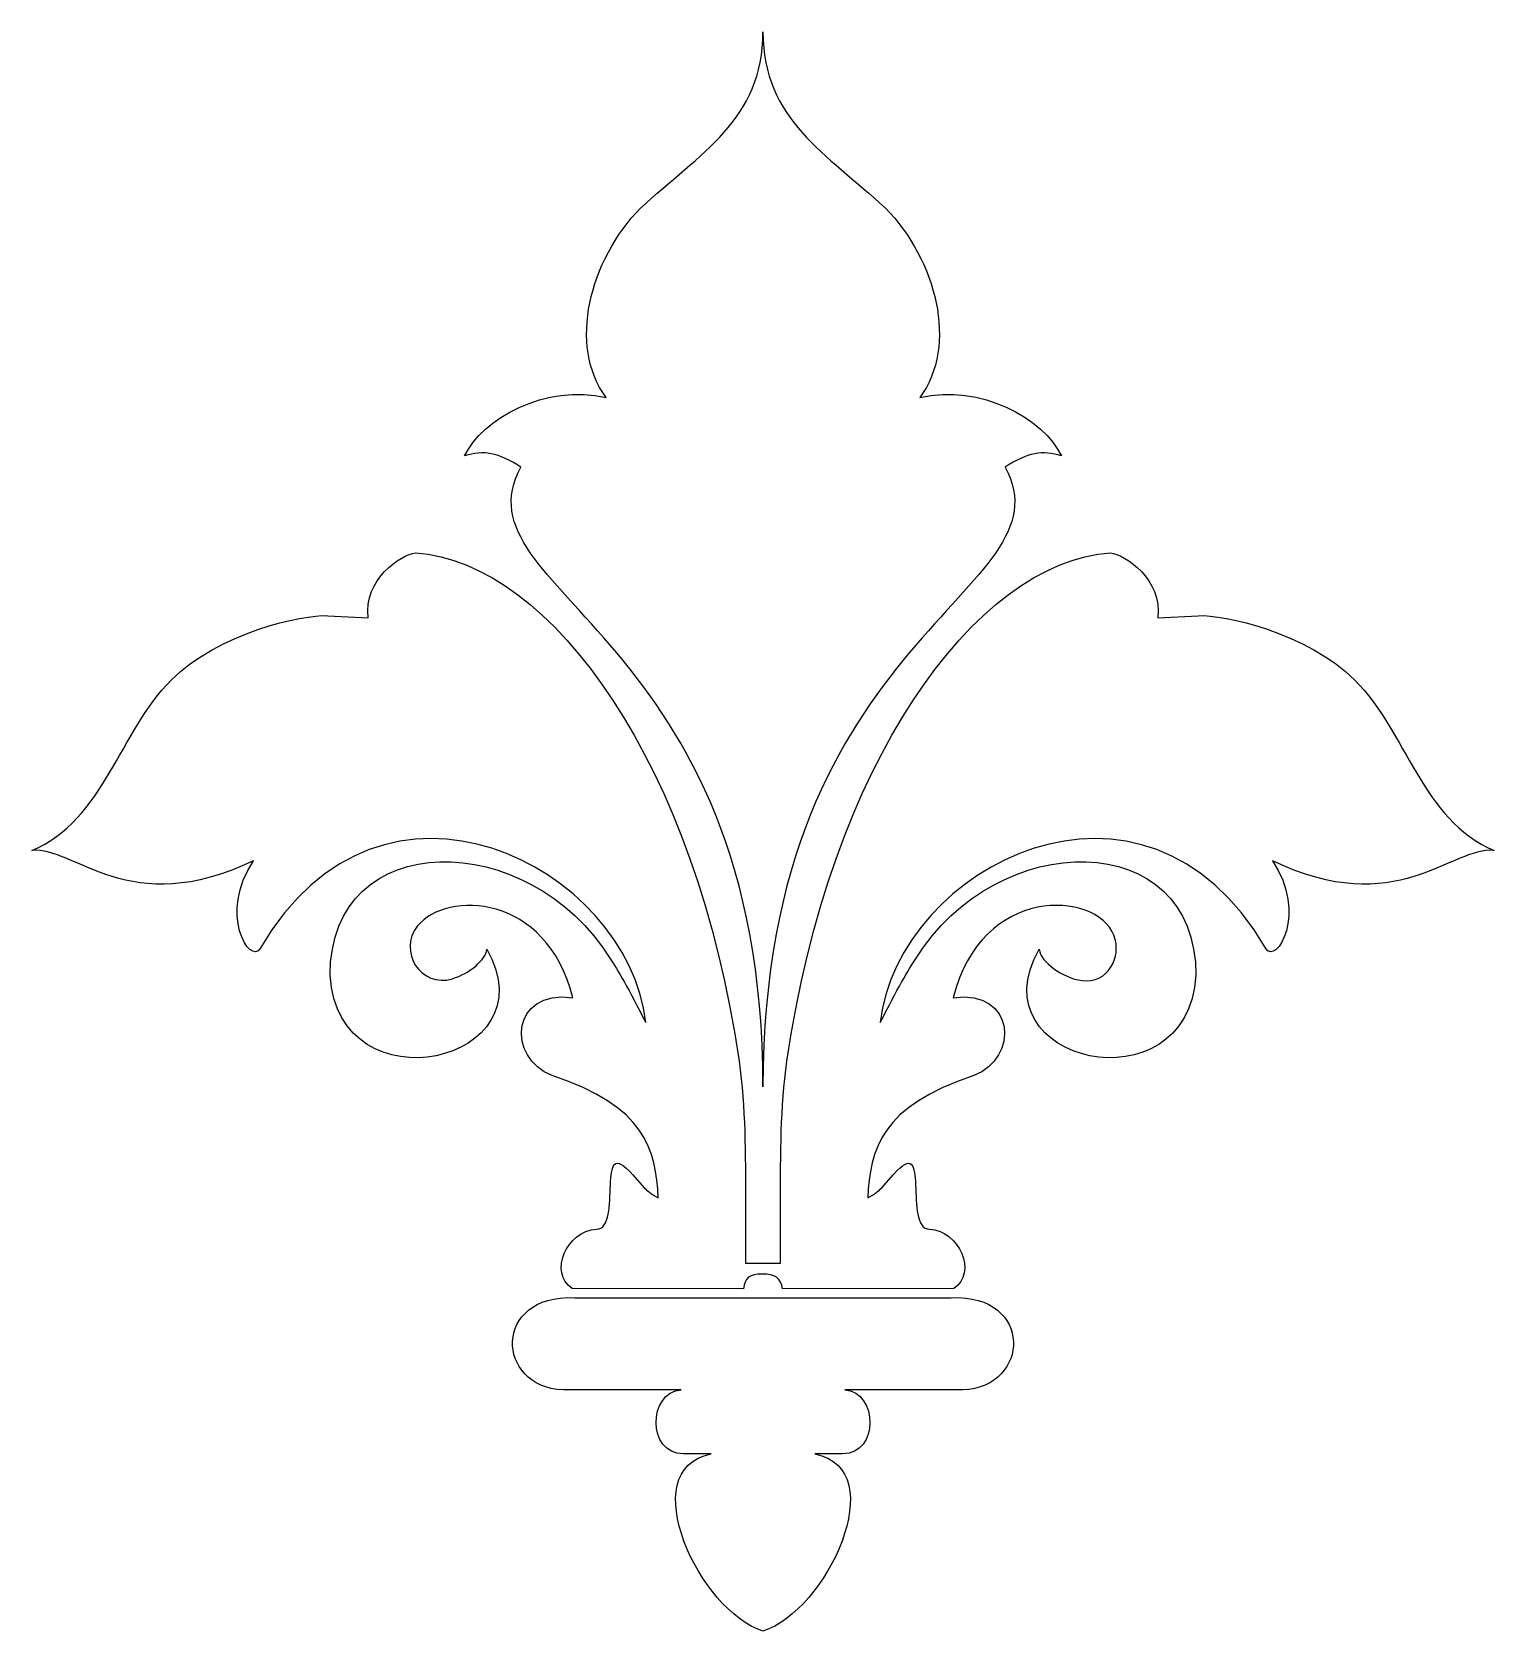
# Model space of a CAD drawing. Header units: centimetres. Extents: x -8.9 to 9, y -9.8 to 9.8.
import ezdxf

# ---------------------------------------------------------------- set-up
doc = ezdxf.new("R2010")
doc.units = ezdxf.units.CM
doc.header["$MEASUREMENT"] = 0
doc.layers.add('Layer 1', color=7, linetype='Continuous')

msp = doc.modelspace()

# ---------------------------------------------------------------- linework, layer by layer
at = {"layer": 'Layer 1', "color": 0}
for points, knots in [([(-2.95155, 4.46464), (-3.77451, 2.93228), (0.01072, 2.46876), (0.01072, -3.11299), (0.01072, -3.11299), (0.01072, 2.46876), (3.79595, 2.93228), (2.97299, 4.46464), (2.97299, 4.46464), (3.24731, 4.64215), (3.4321, 4.67842), (3.6607, 4.60209), (3.6607, 4.60209), (3.45115, 5.05567), (2.66819, 5.49199), (1.92905, 5.31681), (1.92905, 5.31681), (2.4034, 5.95287), (2.12717, 6.99863), (1.50995, 7.63321), (1.50995, 7.63321), (0.78415, 8.30173), (0.01072, 8.71406), (0.01072, 9.78761), (0.01072, 9.78761), (0.01072, 8.71406), (-0.7627, 8.30173), (-1.48851, 7.63321), (-1.48851, 7.63321), (-2.10573, 6.99863), (-2.38195, 5.95287), (-1.90761, 5.31681), (-1.90761, 5.31681), (-2.64675, 5.49199), (-3.4297, 5.05567), (-3.63925, 4.60209), (-3.63925, 4.60209), (-3.41065, 4.67842), (-3.22587, 4.64215), (-2.95155, 4.46464)], [0, 0, 0, 0, 0.1, 0.1, 0.1, 0.1, 0.2, 0.2, 0.2, 0.2, 0.3, 0.3, 0.3, 0.3, 0.4, 0.4, 0.4, 0.4, 0.5, 0.5, 0.5, 0.5, 0.6, 0.6, 0.6, 0.6, 0.7, 0.7, 0.7, 0.7, 0.8, 0.8, 0.8, 0.8, 0.9, 0.9, 0.9, 0.9, 1, 1, 1, 1]), ([(7.24972, 1.8608), (6.66488, 2.44224), (5.6438, 2.6659), (5.33519, 2.64865), (5.33519, 2.64865), (5.33519, 2.64865), (4.83989, 2.62116), (4.83989, 2.62116), (4.83989, 2.62116), (4.89895, 3.0964), (4.43794, 3.39226), (4.26268, 3.41834), (4.26268, 3.41834), (2.59199, 3.30304), (0.81844, 0.80524), (0.30409, -2.80073), (0.30409, -2.80073), (0.22217, -3.36937), (0.22598, -3.94479), (0.22598, -4.51809), (0.22598, -4.51809), (0.22598, -4.51809), (0.22598, -5.2694), (0.22598, -5.2694), (0.22598, -5.2694), (0.22598, -5.2694), (0.01072, -5.2694), (0.01072, -5.2694), (0.01072, -5.2694), (0.01072, -5.2694), (-0.20454, -5.2694), (-0.20454, -5.2694), (-0.20454, -5.2694), (-0.20454, -5.2694), (-0.20454, -4.51809), (-0.20454, -4.51809), (-0.20454, -4.51809), (-0.20454, -3.94479), (-0.20073, -3.36937), (-0.28264, -2.80073), (-0.28264, -2.80073), (-0.79699, 0.80524), (-2.57055, 3.30304), (-4.24123, 3.41834), (-4.24123, 3.41834), (-4.41649, 3.39226), (-4.8775, 3.0964), (-4.81845, 2.62116), (-4.81845, 2.62116), (-4.81845, 2.62116), (-5.31375, 2.64865), (-5.31375, 2.64865), (-5.31375, 2.64865), (-5.62236, 2.6659), (-6.64344, 2.44224), (-7.22827, 1.8608), (-7.22827, 1.8608), (-7.86454, 1.22643), (-8.04552, 0.15413), (-8.93134, -0.2221), (-8.93134, -0.2221), (-8.41699, -0.16968), (-7.735, -1.08218), (-6.22053, -0.34767), (-6.22053, -0.34767), (-6.65487, -0.99273), (-6.26815, -1.63288), (-6.13861, -1.41974), (-6.13861, -1.41974), (-4.65843, 1.14095), (-1.63329, -0.41615), (-1.42374, -2.32689), (-1.42374, -2.32689), (-1.62757, -1.92782), (-1.77235, -1.66948), (-1.85427, -1.55205), (-1.85427, -1.55205), (-2.84868, 0.05885), (-5.28136, 0.07981), (-5.28517, -1.74962), (-5.28517, -1.74962), (-5.1804, -3.41199), (-2.57055, -2.81586), (-3.36874, -1.43185), (-3.36874, -1.43185), (-3.38017, -1.56184), (-3.57829, -1.72655), (-3.78784, -1.79132), (-3.78784, -1.79132), (-4.17265, -1.91011), (-4.46221, -1.45421), (-4.21456, -1.14624), (-4.21456, -1.14624), (-3.86214, -0.70922), (-2.63341, -0.74391), (-2.31718, -2.02449), (-2.31718, -2.02449), (-3.08109, -1.91477), (-3.123, -2.76485), (-2.56864, -2.97615), (-2.56864, -2.97615), (-1.43136, -3.34725), (-1.2961, -3.88443), (-1.27134, -4.47104), (-1.27134, -4.47104), (-1.35325, -4.42469), (-1.4104, -4.38415), (-1.44088, -4.34897), (-1.44088, -4.34897), (-1.44088, -4.34897), (-1.58185, -4.18916), (-1.58185, -4.18916), (-1.58185, -4.18916), (-2.0562, -3.64869), (-1.69044, -4.84493), (-2.02762, -4.85588), (-2.02762, -4.85588), (-2.38576, -4.86752), (-2.61627, -5.39333), (-2.3229, -5.57806), (-2.3229, -5.57806), (-2.3229, -5.57806), (-0.2274, -5.58436), (-0.2274, -5.58436), (-0.2274, -5.58436), (-0.21406, -5.45529), (-0.1512, -5.39589), (0.00119, -5.40566), (0.00119, -5.40566), (0.15359, -5.39589), (0.23551, -5.45529), (0.24884, -5.58436), (0.24884, -5.58436), (0.24884, -5.58436), (2.34434, -5.57806), (2.34434, -5.57806), (2.34434, -5.57806), (2.63771, -5.39333), (2.40721, -4.86752), (2.04907, -4.85588), (2.04907, -4.85588), (1.71188, -4.84493), (2.07764, -3.64869), (1.6033, -4.18916), (1.6033, -4.18916), (1.6033, -4.18916), (1.46233, -4.34897), (1.46233, -4.34897), (1.46233, -4.34897), (1.43185, -4.38415), (1.3747, -4.42469), (1.29278, -4.47104), (1.29278, -4.47104), (1.31755, -3.88443), (1.4528, -3.34725), (2.59009, -2.97615), (2.59009, -2.97615), (3.14444, -2.76485), (3.10253, -1.91477), (2.33863, -2.02449), (2.33863, -2.02449), (2.67962, -0.64236), (4.08551, -0.71155), (4.30268, -1.25876), (4.30268, -1.25876), (4.40936, -1.5297), (4.22077, -1.85585), (3.91406, -1.81436), (3.91406, -1.81436), (3.67022, -1.78153), (3.40352, -1.58328), (3.39019, -1.43185), (3.39019, -1.43185), (2.59199, -2.81586), (5.20184, -3.41199), (5.30662, -1.74962), (5.30662, -1.74962), (5.30281, 0.07981), (2.87012, 0.05885), (1.87571, -1.55205), (1.87571, -1.55205), (1.7938, -1.66948), (1.64902, -1.92782), (1.44518, -2.32689), (1.44518, -2.32689), (1.65473, -0.41615), (4.67987, 1.14095), (6.16006, -1.41974), (6.16006, -1.41974), (6.2896, -1.63288), (6.67631, -0.99273), (6.24197, -0.34767), (6.24197, -0.34767), (7.75645, -1.08218), (8.43844, -0.16968), (8.95279, -0.2221), (8.95279, -0.2221), (8.06696, 0.15413), (7.88599, 1.22643), (7.24972, 1.8608)], [0, 0, 0, 0, 0.02, 0.02, 0.02, 0.02, 0.04, 0.04, 0.04, 0.04, 0.06, 0.06, 0.06, 0.06, 0.08, 0.08, 0.08, 0.08, 0.1, 0.1, 0.1, 0.1, 0.12, 0.12, 0.12, 0.12, 0.14, 0.14, 0.14, 0.14, 0.16, 0.16, 0.16, 0.16, 0.18, 0.18, 0.18, 0.18, 0.2, 0.2, 0.2, 0.2, 0.22, 0.22, 0.22, 0.22, 0.24, 0.24, 0.24, 0.24, 0.26, 0.26, 0.26, 0.26, 0.28, 0.28, 0.28, 0.28, 0.3, 0.3, 0.3, 0.3, 0.32, 0.32, 0.32, 0.32, 0.34, 0.34, 0.34, 0.34, 0.36, 0.36, 0.36, 0.36, 0.38, 0.38, 0.38, 0.38, 0.4, 0.4, 0.4, 0.4, 0.42, 0.42, 0.42, 0.42, 0.44, 0.44, 0.44, 0.44, 0.46, 0.46, 0.46, 0.46, 0.48, 0.48, 0.48, 0.48, 0.5, 0.5, 0.5, 0.5, 0.52, 0.52, 0.52, 0.52, 0.54, 0.54, 0.54, 0.54, 0.56, 0.56, 0.56, 0.56, 0.58, 0.58, 0.58, 0.58, 0.6, 0.6, 0.6, 0.6, 0.62, 0.62, 0.62, 0.62, 0.64, 0.64, 0.64, 0.64, 0.66, 0.66, 0.66, 0.66, 0.68, 0.68, 0.68, 0.68, 0.7, 0.7, 0.7, 0.7, 0.72, 0.72, 0.72, 0.72, 0.74, 0.74, 0.74, 0.74, 0.76, 0.76, 0.76, 0.76, 0.78, 0.78, 0.78, 0.78, 0.8, 0.8, 0.8, 0.8, 0.82, 0.82, 0.82, 0.82, 0.84, 0.84, 0.84, 0.84, 0.86, 0.86, 0.86, 0.86, 0.88, 0.88, 0.88, 0.88, 0.9, 0.9, 0.9, 0.9, 0.92, 0.92, 0.92, 0.92, 0.94, 0.94, 0.94, 0.94, 0.96, 0.96, 0.96, 0.96, 0.98, 0.98, 0.98, 0.98, 1, 1, 1, 1]), ([(2.31386, -5.69233), (2.31386, -5.69233), (0.01072, -5.69233), (0.01072, -5.69233), (0.01072, -5.69233), (0.01072, -5.69233), (-2.29242, -5.69233), (-2.29242, -5.69233), (-2.29242, -5.69233), (-3.29826, -5.64667), (-3.26587, -6.78779), (-2.43148, -6.82015), (-2.43148, -6.82015), (-2.43148, -6.82015), (-0.98934, -6.82004), (-0.98934, -6.82004), (-0.98934, -6.82004), (-1.39684, -6.84702), (-1.41123, -7.60305), (-0.96273, -7.60305), (-0.96273, -7.60305), (-0.96273, -7.60305), (-0.62173, -7.60347), (-0.62173, -7.60347), (-0.62173, -7.60347), (-1.58566, -7.78924), (-0.7608, -9.5366), (0.01072, -9.76909), (0.01072, -9.76909), (0.78224, -9.5366), (1.60711, -7.78924), (0.64318, -7.60347), (0.64318, -7.60347), (0.64318, -7.60347), (0.98417, -7.60305), (0.98417, -7.60305), (0.98417, -7.60305), (1.43268, -7.60305), (1.41829, -6.84702), (1.01079, -6.82004), (1.01079, -6.82004), (1.01079, -6.82004), (2.45293, -6.82015), (2.45293, -6.82015), (2.45293, -6.82015), (3.28732, -6.78779), (3.3197, -5.64667), (2.31386, -5.69233)], [0, 0, 0, 0, 0.08333333, 0.08333333, 0.08333333, 0.08333333, 0.16666667, 0.16666667, 0.16666667, 0.16666667, 0.25, 0.25, 0.25, 0.25, 0.33333333, 0.33333333, 0.33333333, 0.33333333, 0.41666667, 0.41666667, 0.41666667, 0.41666667, 0.5, 0.5, 0.5, 0.5, 0.58333333, 0.58333333, 0.58333333, 0.58333333, 0.66666667, 0.66666667, 0.66666667, 0.66666667, 0.75, 0.75, 0.75, 0.75, 0.83333333, 0.83333333, 0.83333333, 0.83333333, 0.91666667, 0.91666667, 0.91666667, 0.91666667, 1, 1, 1, 1])]:
    msp.add_open_spline(points, degree=3, knots=knots, dxfattribs=at)

doc.saveas('drawing.dxf')
